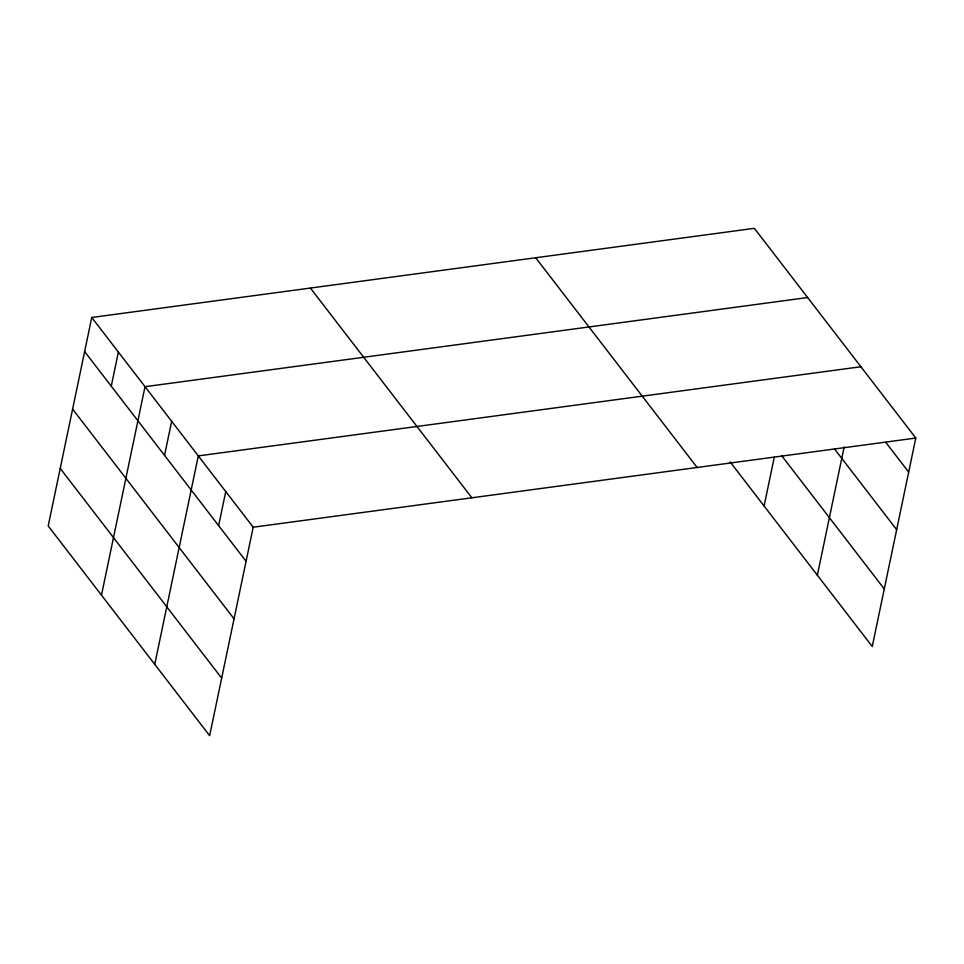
<?xml version="1.0" encoding="UTF-8"?>
<svg xmlns="http://www.w3.org/2000/svg" width="964" height="964" viewBox="0 0 964 964"><rect width="100%" height="100%" fill="white"/><g stroke="black" fill="none" stroke-linecap="round" stroke-linejoin="round"><path stroke-width="1.45" d="M91.749 317.481L48.2 525.946L209.646 735.677L253.195 527.212L91.749 317.481L754.354 228.323L915.8 438.054L872.251 646.519L730.097 461.852M111.27 386.166L118.391 352.089M101.473 595.162L145.022 386.697L807.639 297.539M164.543 455.382L171.664 421.304M154.746 664.365L198.307 455.9L860.912 366.742M218.623 525.633L225.745 491.556M764.091 506.004L774.309 457.081M817.364 575.207L844.175 446.862M253.195 527.212L915.8 438.054M885.808 442.416L908.678 472.131M834.414 448.826L896.653 529.682M781.623 455.611L884.277 588.968M535.695 257.75L697.141 467.468M310.408 288.067L471.854 497.786M84.627 351.571L246.073 561.289M72.613 409.11L234.047 618.84M60.226 468.408L221.66 678.126"/></g></svg>
